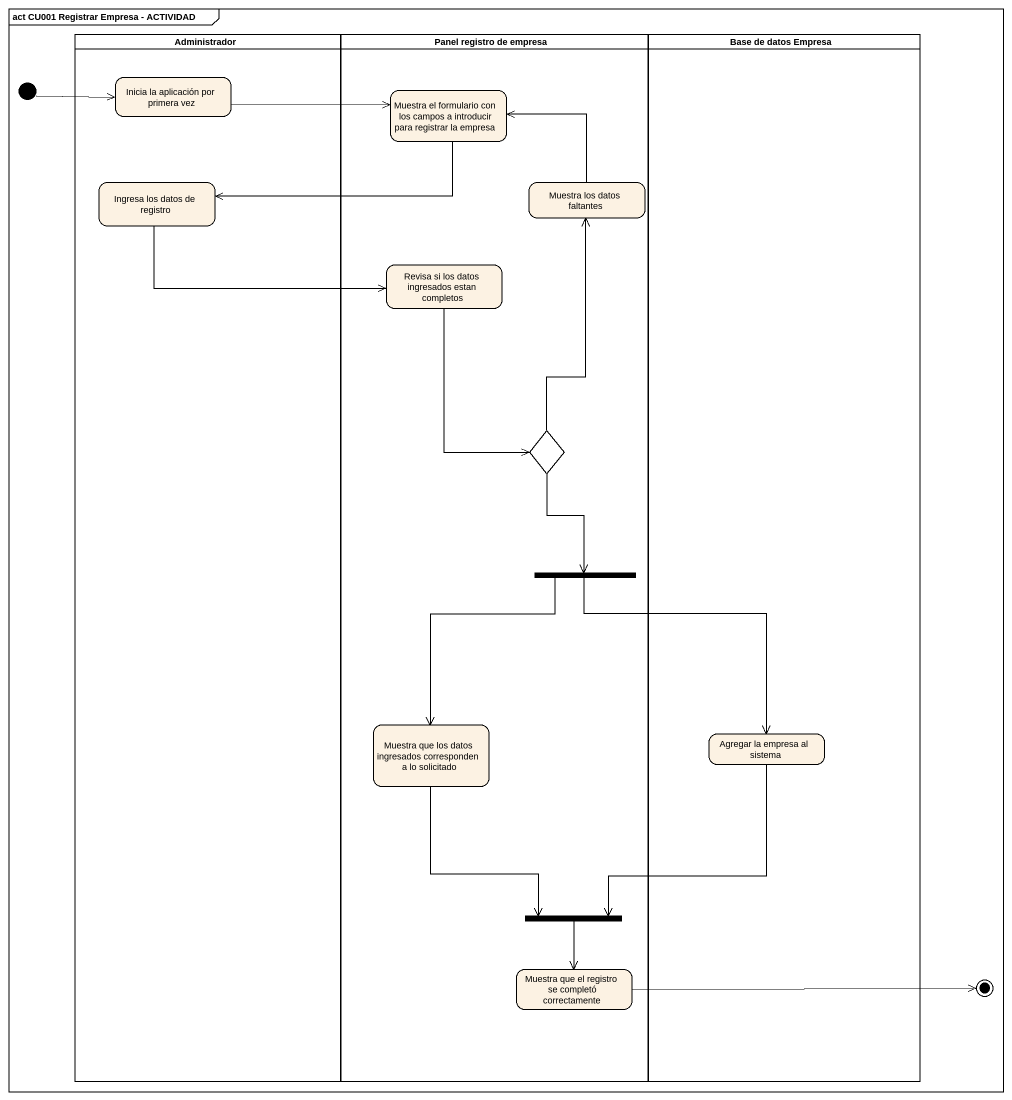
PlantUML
@startuml
mainframe act CU001 Registrar Empresa - ACTIVIDAD
hide empty description
state Administrador <<partition>> {
  state "Inicia la aplicación por primera vez" as Inicia_la_aplicación_por
  state "Ingresa los datos de registro" as Ingresa_los_datos_de
}
state "Panel registro de empresa" as Panel_registro_de_empresa <<partition>> {
  state "Muestra el formulario con los campos a introducir para registrar la empresa" as Muestra_el_formulario_con
  state "Muestra los datos faltantes" as Muestra_los_datos_faltantes
  state "Revisa si los datos ingresados estan completos" as Revisa_si_los_datos
  state choice1 <<choice>>
  state fork1 <<fork>>
  state "Muestra que los datos ingresados corresponden a lo solicitado" as Muestra_que_los_datos
  state fork2 <<join>>
  state "Muestra que el registro se completó correctamente" as Muestra_que_el_registro_se
}
state "Base de datos Empresa" as Base_de_datos_Empresa <<partition>> {
  state "Agregar la empresa al sistema" as Agregar_la_empresa_al
}
state initial1 <<start>>
state final1 <<end>>
initial1 -right-> Inicia_la_aplicación_por
Inicia_la_aplicación_por -right-> Muestra_el_formulario_con
Muestra_el_formulario_con -left-> Ingresa_los_datos_de
Ingresa_los_datos_de -right-> Revisa_si_los_datos
Muestra_los_datos_faltantes -up-> Muestra_el_formulario_con
Revisa_si_los_datos --> choice1
choice1 -up-> Muestra_los_datos_faltantes
choice1 --> fork1
fork1 --> Muestra_que_los_datos
fork1 --> Agregar_la_empresa_al
Muestra_que_los_datos --> fork2
Agregar_la_empresa_al --> fork2
fork2 --> Muestra_que_el_registro_se
Muestra_que_el_registro_se -right-> final1
@enduml
